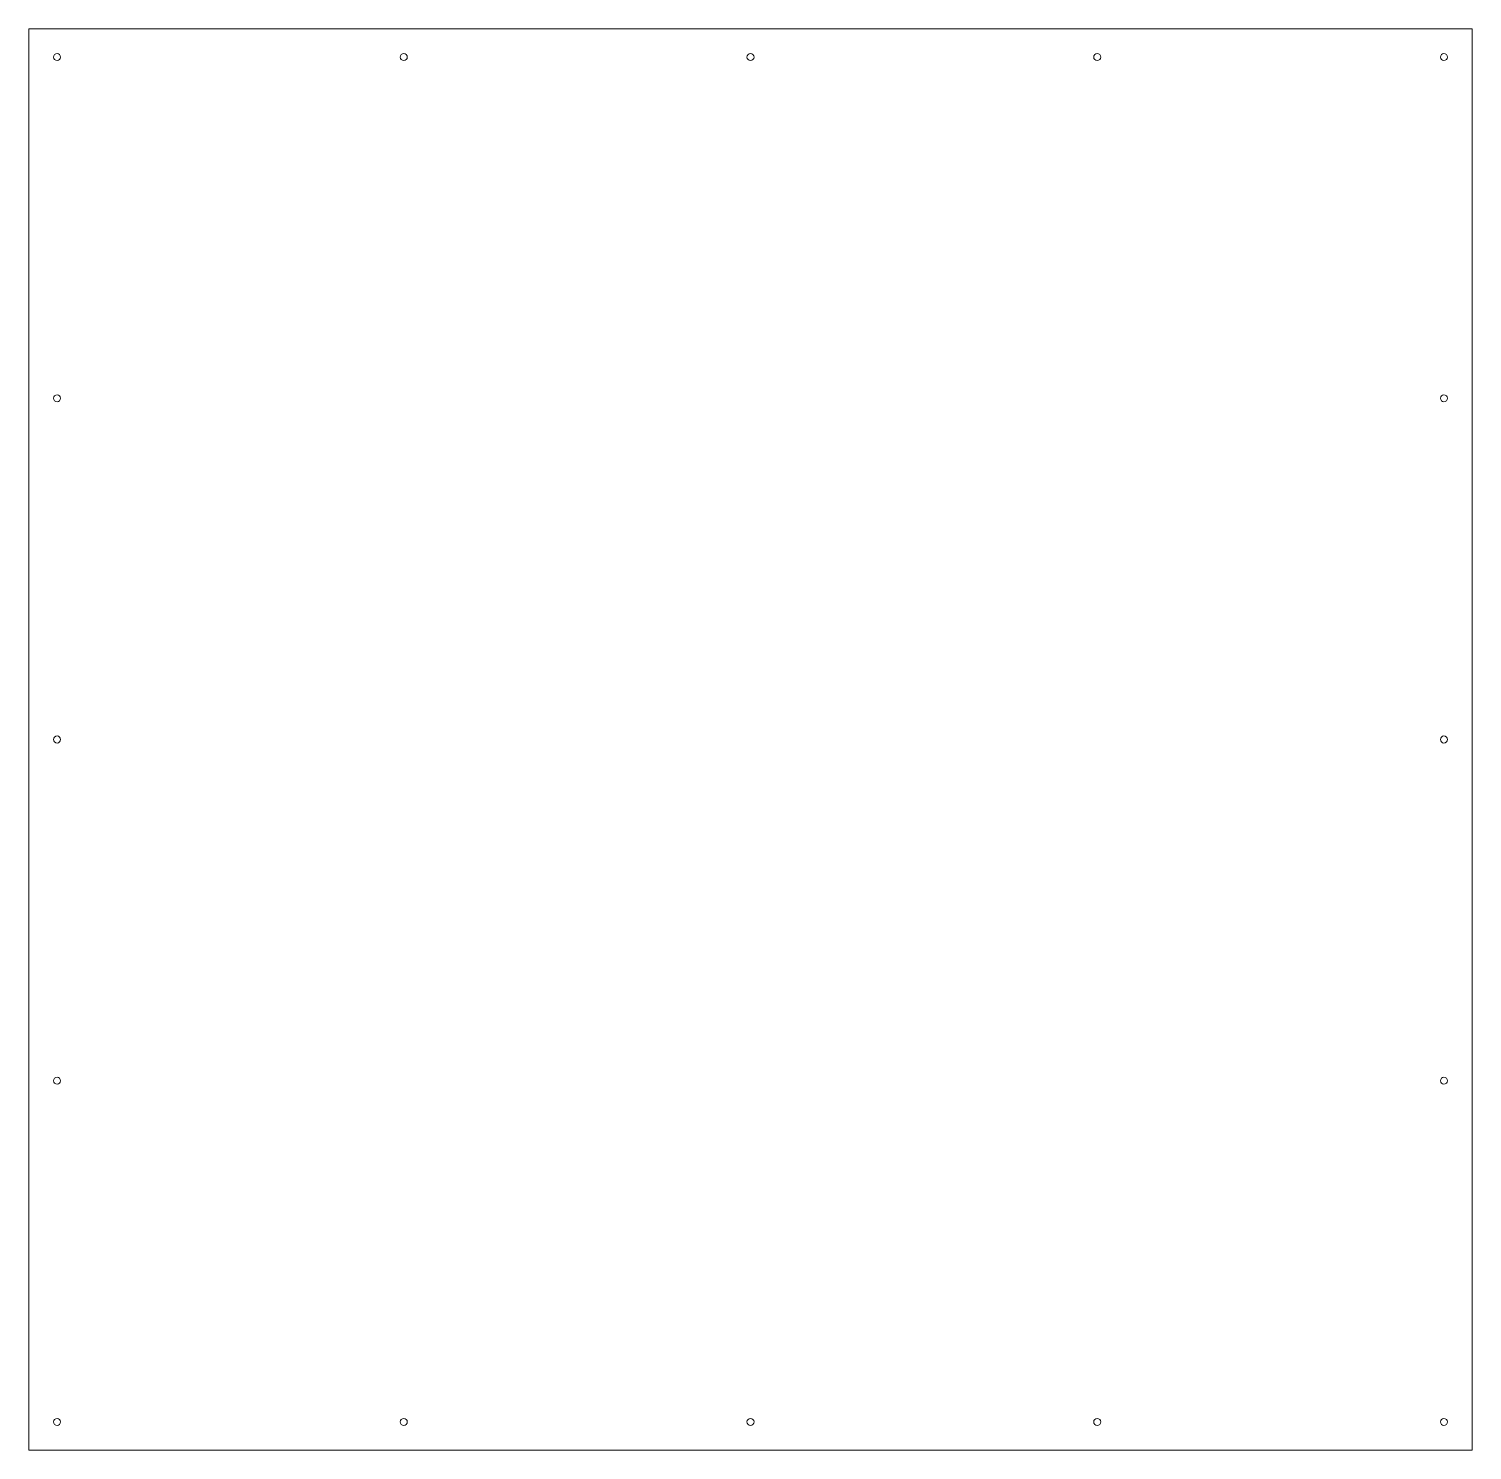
# Model space of a CAD drawing. Header units: millimetres. Extents: x -650 to 650, y -640 to 640.
import ezdxf

# ---------------------------------------------------------------- set-up
doc = ezdxf.new("R2010")
doc.units = ezdxf.units.MM

msp = doc.modelspace()

# ---------------------------------------------------------------- linework, layer by layer
at = {"color": 7, "linetype": 'Continuous', "lineweight": 15}
for p, q in [((-650, 640), (-650, -640)), ((650, 640), (-650, 640)), ((650, -640), (650, 640)), ((-650, -640), (650, -640))]:
    msp.add_line(p, q, dxfattribs=at)
for centre, radius in [((-624.6, 614.6), 3.18), ((-312.3, 614.6), 3.17), ((0, 614.6), 3.17), ((312.3, 614.6), 3.18), ((624.6, 614.6), 3.17), ((-624.6, 307.3), 3.17), ((624.6, 307.3), 3.18), ((-624.6, 0), 3.18), ((624.6, 0), 3.18), ((-624.6, -307.3), 3.18), ((624.6, -307.3), 3.18), ((-624.6, -614.6), 3.18), ((-312.3, -614.6), 3.18), ((0, -614.6), 3.17), ((312.3, -614.6), 3.17), ((624.6, -614.6), 3.18)]:
    msp.add_circle(centre, radius, dxfattribs=at)

doc.saveas('drawing.dxf')
